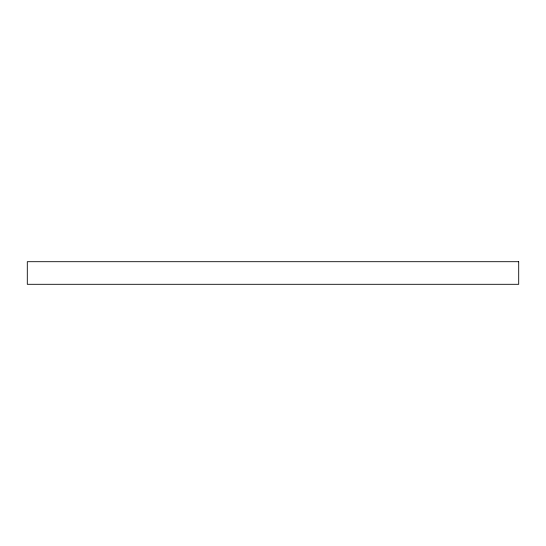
<?xml version="1.0" encoding="UTF-8"?>
<svg xmlns="http://www.w3.org/2000/svg" width="546" height="546" viewBox="0 0 546 546"><rect width="100%" height="100%" fill="white"/><g stroke="black" fill="none" stroke-linecap="round" stroke-linejoin="round"><path stroke-width="0.82" d="M518.7 261.698L27.3 261.698L27.3 284.302L518.7 284.302L518.7 261.698"/></g></svg>
